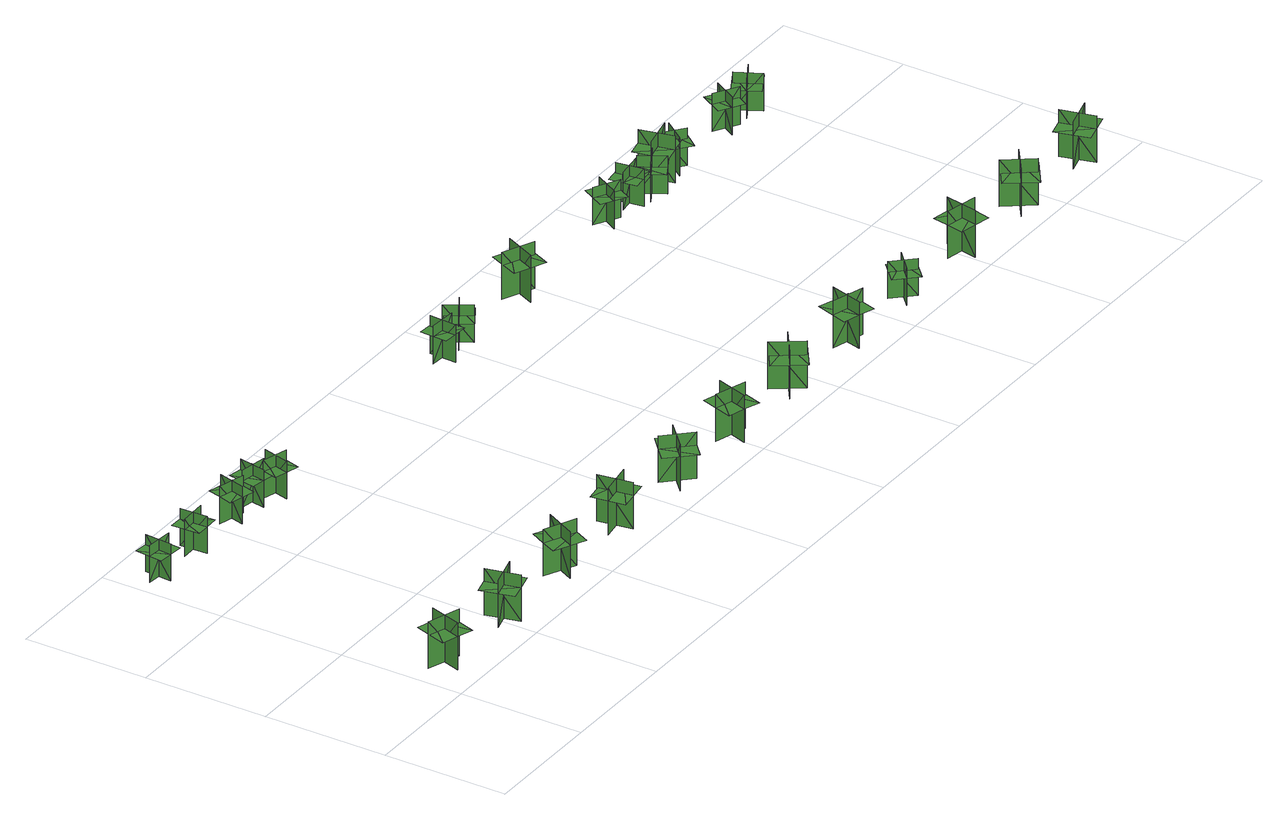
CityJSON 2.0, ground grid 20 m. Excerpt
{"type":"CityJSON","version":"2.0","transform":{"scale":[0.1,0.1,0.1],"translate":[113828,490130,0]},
"CityObjects":{
"tree1":{"type":"SolitaryVegetationObject","geometry":[{"type":"MultiSurface","lod":"1","boundaries":[[[0,1,2]],[[0,2,3]],[[4,5,6]],[[4,6,7]],[[8,9,10]],[[8,10,11]],[[8,11,12]],[[8,12,13]]]}]},
"tree2":{"type":"SolitaryVegetationObject","geometry":[{"type":"MultiSurface","lod":"1","boundaries":[[[14,15,16]],[[14,16,17]],[[18,19,20]],[[18,20,21]],[[22,23,24]],[[22,24,25]],[[22,25,26]],[[22,26,27]]]}]},
"tree3":{"type":"SolitaryVegetationObject","geometry":[{"type":"MultiSurface","lod":"1","boundaries":[[[28,29,30]],[[28,30,31]],[[32,33,34]],[[32,34,35]],[[36,37,38]],[[36,38,39]],[[36,39,40]],[[36,40,41]]]}]},
"tree4":{"type":"SolitaryVegetationObject","geometry":[{"type":"MultiSurface","lod":"1","boundaries":[[[42,43,44]],[[42,44,45]],[[46,47,48]],[[46,48,49]],[[50,51,52]],[[50,52,53]],[[50,53,54]],[[50,54,55]]]}]},
"tree5":{"type":"SolitaryVegetationObject","geometry":[{"type":"MultiSurface","lod":"1","boundaries":[[[56,57,58]],[[56,58,59]],[[60,61,62]],[[60,62,63]],[[64,65,66]],[[64,66,67]],[[64,67,68]],[[64,68,69]]]}]},
"tree6":{"type":"SolitaryVegetationObject","geometry":[{"type":"MultiSurface","lod":"1","boundaries":[[[70,71,72]],[[70,72,73]],[[74,75,76]],[[74,76,77]],[[78,79,80]],[[78,80,81]],[[78,81,82]],[[78,82,83]]]}]},
"tree7":{"type":"SolitaryVegetationObject","geometry":[{"type":"MultiSurface","lod":"1","boundaries":[[[84,85,86]],[[84,86,87]],[[88,89,90]],[[88,90,91]],[[92,93,94]],[[92,94,95]],[[92,95,96]],[[92,96,97]]]}]},
"tree8":{"type":"SolitaryVegetationObject","geometry":[{"type":"MultiSurface","lod":"1","boundaries":[[[98,99,100]],[[98,100,101]],[[102,103,104]],[[102,104,105]],[[106,107,108]],[[106,108,109]],[[106,109,110]],[[106,110,111]]]}]},
"tree9":{"type":"SolitaryVegetationObject","geometry":[{"type":"MultiSurface","lod":"1","boundaries":[[[112,113,114]],[[112,114,115]],[[116,117,118]],[[116,118,119]],[[120,121,122]],[[120,122,123]],[[120,123,124]],[[120,124,125]]]}]},
"tree10":{"type":"SolitaryVegetationObject","geometry":[{"type":"MultiSurface","lod":"1","boundaries":[[[126,127,128]],[[126,128,129]],[[130,131,132]],[[130,132,133]],[[134,135,136]],[[134,136,137]],[[134,137,138]],[[134,138,139]]]}]},
"tree11":{"type":"SolitaryVegetationObject","geometry":[{"type":"MultiSurface","lod":"1","boundaries":[[[140,141,142]],[[140,142,143]],[[144,145,146]],[[144,146,147]],[[148,149,150]],[[148,150,151]],[[148,151,152]],[[148,152,153]]]}]},
"tree12":{"type":"SolitaryVegetationObject","geometry":[{"type":"MultiSurface","lod":"1","boundaries":[[[154,155,156]],[[154,156,157]],[[158,159,160]],[[158,160,161]],[[162,163,164]],[[162,164,165]],[[162,165,166]],[[162,166,167]]]}]},
"tree13":{"type":"SolitaryVegetationObject","geometry":[{"type":"MultiSurface","lod":"1","boundaries":[[[168,169,170]],[[168,170,171]],[[172,173,174]],[[172,174,175]],[[176,177,178]],[[176,178,179]],[[176,179,180]],[[176,180,181]]]}]},
"tree14":{"type":"SolitaryVegetationObject","geometry":[{"type":"MultiSurface","lod":"1","boundaries":[[[182,183,184]],[[182,184,185]],[[186,187,188]],[[186,188,189]],[[190,191,192]],[[190,192,193]],[[190,193,194]],[[190,194,195]]]}]},
"tree15":{"type":"SolitaryVegetationObject","geometry":[{"type":"MultiSurface","lod":"1","boundaries":[[[196,197,198]],[[196,198,199]],[[200,201,202]],[[200,202,203]],[[204,205,206]],[[204,206,207]],[[204,207,208]],[[204,208,209]]]}]},
"tree16":{"type":"SolitaryVegetationObject","geometry":[{"type":"MultiSurface","lod":"1","boundaries":[[[210,211,212]],[[210,212,213]],[[214,215,216]],[[214,216,217]],[[218,219,220]],[[218,220,221]],[[218,221,222]],[[218,222,223]]]}]},
"tree17":{"type":"SolitaryVegetationObject","geometry":[{"type":"MultiSurface","lod":"1","boundaries":[[[224,225,226]],[[224,226,227]],[[228,229,230]],[[228,230,231]],[[232,233,234]],[[232,234,235]],[[232,235,236]],[[232,236,237]]]}]},
"tree18":{"type":"SolitaryVegetationObject","geometry":[{"type":"MultiSurface","lod":"1","boundaries":[[[238,239,240]],[[238,240,241]],[[242,243,244]],[[242,244,245]],[[246,247,248]],[[246,248,249]],[[246,249,250]],[[246,250,251]]]}]},
"tree19":{"type":"SolitaryVegetationObject","geometry":[{"type":"MultiSurface","lod":"1","boundaries":[[[252,253,254]],[[252,254,255]],[[256,257,258]],[[256,258,259]],[[260,261,262]],[[260,262,263]],[[260,263,264]],[[260,264,265]]]}]},
"tree20":{"type":"SolitaryVegetationObject","geometry":[{"type":"MultiSurface","lod":"1","boundaries":[[[266,267,268]],[[266,268,269]],[[270,271,272]],[[270,272,273]],[[274,275,276]],[[274,276,277]],[[274,277,278]],[[274,278,279]]]}]},
"tree21":{"type":"SolitaryVegetationObject","geometry":[{"type":"MultiSurface","lod":"1","boundaries":[[[280,281,282]],[[280,282,283]],[[284,285,286]],[[284,286,287]],[[288,289,290]],[[288,290,291]],[[288,291,292]],[[288,292,293]]]}]},
"tree22":{"type":"SolitaryVegetationObject","geometry":[{"type":"MultiSurface","lod":"1","boundaries":[[[294,295,296]],[[294,296,297]],[[298,299,300]],[[298,300,301]],[[302,303,304]],[[302,304,305]],[[302,305,306]],[[302,306,307]]]}]},
"tree23":{"type":"SolitaryVegetationObject","geometry":[{"type":"MultiSurface","lod":"1","boundaries":[[[308,309,310]],[[308,310,311]],[[312,313,314]],[[312,314,315]],[[316,317,318]],[[316,318,319]],[[316,319,320]],[[316,320,321]]]}]},
"tree24":{"type":"SolitaryVegetationObject","geometry":[{"type":"MultiSurface","lod":"1","boundaries":[[[322,323,324]],[[322,324,325]],[[326,327,328]],[[326,328,329]],[[330,331,332]],[[330,332,333]],[[330,333,334]],[[330,334,335]]]}]},
"tree25":{"type":"SolitaryVegetationObject","geometry":[{"type":"MultiSurface","lod":"1","boundaries":[[[336,337,338]],[[336,338,339]],[[340,341,342]],[[340,342,343]],[[344,345,346]],[[344,346,347]],[[344,347,348]],[[344,348,349]]]}]},
"tree26":{"type":"SolitaryVegetationObject","geometry":[{"type":"MultiSurface","lod":"1","boundaries":[[[350,351,352]],[[350,352,353]],[[354,355,356]],[[354,356,357]],[[358,359,360]],[[358,360,361]],[[358,361,362]],[[358,362,363]]]}]},
"tree27":{"type":"SolitaryVegetationObject","geometry":[{"type":"MultiSurface","lod":"1","boundaries":[[[364,365,366]],[[364,366,367]],[[368,369,370]],[[368,370,371]],[[372,373,374]],[[372,374,375]],[[372,375,376]],[[372,376,377]]]}]}
},
"vertices":[
[70,47,14],[17,65,14],[17,65,91],[70,47,91],[53,80,14],[36,28,14],[36,28,91],[53,80,91],[53,80,69],[27,89,69],[10,36,69],[36,28,69],[62,19,69],[79,72,69],
[20,532,5],[64,528,5],[64,528,66],[20,532,66],[39,509,5],[43,553,5],[43,553,66],[39,509,66],[39,509,49],[61,507,49],[65,551,49],[43,553,49],[21,555,49],[17,511,49],
[170,45,11],[223,59,11],[223,59,88],[170,45,88],[201,26,11],[188,80,11],[188,80,88],[201,26,88],[201,26,67],[228,33,67],[215,87,67],[188,80,67],[161,73,67],[175,20,67],
[151,530,5],[107,529,5],[107,529,66],[151,530,66],[129,550,5],[131,506,5],[131,506,66],[129,550,66],[129,550,49],[107,550,49],[109,506,49],[131,506,49],[153,507,49],[151,551,49],
[334,28,14],[359,78,14],[359,78,91],[334,28,91],[369,40,14],[319,64,14],[319,64,91],[369,40,91],[369,40,69],[381,64,69],[332,89,69],[319,64,69],[307,40,69],[357,15,69],
[226,508,5],[238,551,5],[238,551,67],[226,508,67],[252,523,5],[209,535,5],[209,535,67],[252,523,67],[252,523,50],[258,544,50],[215,556,50],[209,535,50],[203,513,50],[246,501,50],
[263,531,6],[307,523,6],[307,523,67],[263,531,67],[280,506,6],[288,550,6],[288,550,67],[280,506,67],[280,506,50],[302,502,50],[310,546,50],[288,550,50],[266,554,50],[258,510,50],
[341,507,7],[299,519,7],[299,519,69],[341,507,69],[327,533,7],[315,490,7],[315,490,69],[327,533,69],[327,533,51],[306,539,51],[294,496,51],[315,490,51],[336,484,51],[348,527,51],
[498,27,13],[489,82,13],[489,82,90],[498,27,90],[520,57,13],[465,48,13],[465,48,90],[520,57,90],[520,57,69],[515,84,69],[461,75,69],[465,48,69],[469,21,69],[524,29,69],
[663,65,13],[622,27,13],[622,27,89],[663,65,89],[626,66,13],[664,26,13],[664,26,89],[626,66,89],[626,66,68],[606,48,68],[643,7,68],[664,26,68],[684,44,68],[647,85,68],
[818,42,12],[766,59,12],[766,59,89],[818,42,89],[802,75,12],[785,23,12],[785,23,89],[802,75,89],[802,75,67],[775,84,67],[758,31,67],[785,23,67],[811,14,67],[828,67,67],
[767,536,4],[765,492,4],[765,492,66],[767,536,66],[745,517,4],[789,514,4],[789,514,66],[745,517,66],[745,517,49],[744,495,49],[788,492,49],[789,514,49],[790,536,49],[746,539,49],
[958,27,13],[926,73,13],[926,73,90],[958,27,90],[965,64,13],[919,32,13],[919,32,90],[965,64,90],[965,64,68],[949,86,68],[903,55,68],[919,32,68],[935,9,68],[980,41,68],
[826,500,4],[802,538,4],[802,538,65],[826,500,65],[832,529,4],[795,506,4],[795,506,65],[832,529,65],[832,529,48],[820,548,48],[783,524,48],[795,506,48],[807,487,48],[844,510,48],
[1071,55,13],[1124,40,13],[1124,40,90],[1071,55,90],[1089,23,13],[1104,76,13],[1104,76,90],[1089,23,90],[1089,23,68],[1115,15,68],[1131,68,68],[1104,76,68],[1078,84,68],[1062,31,68],
[1001,510,1],[951,533,1],[951,533,78],[1001,510,78],[989,544,1],[966,494,1],[966,494,78],[989,544,78],[989,544,57],[964,556,57],[941,506,57],[966,494,57],[991,483,57],[1014,533,57],
[1258,32,12],[1228,64,12],[1228,64,73],[1258,32,73],[1259,61,12],[1227,31,12],[1227,31,73],[1259,61,73],[1259,61,56],[1244,77,56],[1212,47,56],[1227,31,56],[1242,15,56],[1274,45,56],
[1219,540,3],[1197,501,3],[1197,501,65],[1219,540,65],[1190,532,3],[1229,510,3],[1229,510,65],[1190,532,65],[1190,532,48],[1179,513,48],[1218,491,48],[1229,510,48],[1240,529,48],[1201,552,48],
[1390,20,12],[1401,74,12],[1401,74,89],[1390,20,89],[1421,40,12],[1367,51,12],[1367,51,89],[1421,40,89],[1421,40,67],[1427,67,67],[1372,78,67],[1367,51,67],[1361,24,67],[1415,13,67],
[1264,541,4],[1270,497,4],[1270,497,66],[1264,541,66],[1246,517,4],[1290,523,4],[1290,523,66],[1246,517,66],[1246,517,49],[1249,495,49],[1293,501,49],[1290,523,49],[1287,545,49],[1243,539,49],
[1323,517,5],[1284,495,5],[1284,495,67],[1323,517,67],[1294,525,5],[1316,487,5],[1316,487,67],[1294,525,67],[1294,525,49],[1275,514,49],[1297,476,49],[1316,487,49],[1336,498,49],[1314,536,49],
[1316,514,5],[1370,526,5],[1370,526,82],[1316,514,82],[1347,494,5],[1335,548,5],[1335,548,82],[1347,494,82],[1347,494,60],[1374,500,60],[1362,554,60],[1335,548,60],[1308,542,60],[1320,488,60],
[1397,505,5],[1363,532,5],[1363,532,67],[1397,505,67],[1394,534,5],[1367,499,5],[1367,499,67],[1394,534,67],[1394,534,50],[1377,548,50],[1349,513,50],[1367,499,50],[1384,485,50],[1412,520,50],
[1561,23,11],[1528,67,11],[1528,67,88],[1561,23,88],[1567,59,11],[1522,27,11],[1522,27,88],[1567,59,88],[1567,59,66],[1551,81,66],[1506,49,66],[1522,27,66],[1538,4,66],[1583,36,66],
[1495,526,5],[1533,503,5],[1533,503,67],[1495,526,67],[1502,497,5],[1524,535,5],[1524,535,67],[1502,497,67],[1502,497,50],[1521,486,50],[1544,524,50],[1524,535,50],[1505,546,50],[1483,508,50],
[1672,35,11],[1725,49,11],[1725,49,88],[1672,35,88],[1704,16,11],[1690,70,11],[1690,70,88],[1704,16,88],[1704,16,67],[1731,23,67],[1716,77,67],[1690,70,67],[1663,63,67],[1677,9,67],
[1562,534,4],[1583,495,4],[1583,495,66],[1562,534,66],[1553,505,4],[1592,527,4],[1592,527,66],[1553,505,66],[1553,505,49],[1564,486,49],[1603,507,49],[1592,527,49],[1581,546,49],[1543,525,49]
]}
